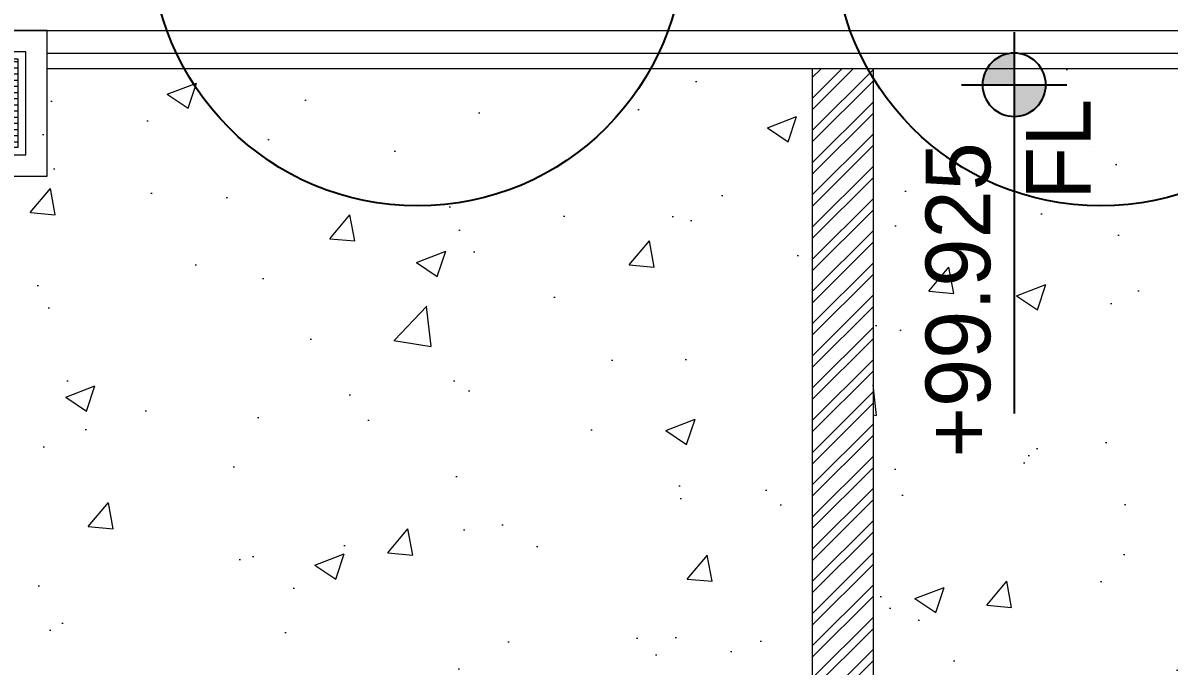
# Model space of a CAD drawing. Header units: millimetres. Extents: x 7964926 to 16080295, y -6277184 to -2986664.
# Drawn here: x 7999337 to 8006886, y -3085996 to -3081761 of the extents above; entities that cross this region are included whole.
import ezdxf

# ---------------------------------------------------------------- set-up
doc = ezdxf.new("R2010")
doc.units = ezdxf.units.MM
doc.header["$LTSCALE"] = 2000
doc.header["$MEASUREMENT"] = 0
doc.linetypes.add('1', pattern=[0, 0, 0])
for name, color, linetype, lineweight in [('L - paving', 9, 'Continuous', 5), ('L-CHAMBERS', 50, 'Continuous', 5), ('L-ELE 4', 27, 'Continuous', 9), ('L-HATCH-1', 9, 'Continuous', 5), ('L-kerb', 24, 'Continuous', 13), ('L-lights', 213, 'Continuous', 0), ('L-Paver 400x400', 250, '1', 13)]:
    doc.layers.add(name, color=color, linetype=linetype, lineweight=lineweight)
doc.layers.add('L - proposed trees', color=74, linetype='Continuous')
doc.layers.add('L-FL', color=7, linetype='Continuous')
doc.styles.add('Century Gothic', font='GOTHIC.TTF')
doc.styles.get("Standard").update_dxf_attribs({"font": 'romans.shx', "width": 0.75})
pattern_1 = [(50, (0, 0), (1972.4655, -172.56837), [206.25, -2268.75]), (355, (0, 0), (-381.56617, 2068.52837), [165, -1815]), (100.451444, (164.4, -14.4), (1590.89933, 1895.95998), [175.28553, -1928.1408]), (46.1842, (0, 550), (2934.91366, -455.178), [309.375, -3403.125]), (96.635635, (244.6, 512), (2570.32035, 2678.82615), [262.9284, -2892.2128]), (351.184164, (0, 550), (2570.3203, 2678.8262), [247.5, -2722.5]), (21, (275, 412.5), (1641.4944, -1107.20195), [206.25, -2268.75]), (326, (275, 412.5), (669.11716, 1994.1626), [165, -1815]), (71.451445, (411.8, 320.2), (2310.61154, 886.96067), [175.2855, -1928.1408]), (37.5, (0, 0), (33.4396, 915.4581), [0, -1793, 0, -1842.5, 0, -1821.875]), (7.5, (0, 0), (723.44123, 1084.63221), [0, -1050.5, 0, -1751.75, 0, -694.375]), (327.5, (-613.25, 0), (1468.0117, -62.0259), [0, -687.5, 0, -2145, 0, -2846.25]), (317.5, (-888.2, 0), (1603.76197, 275.2887), [0, -893.75, 0, -1424.5, 0, -2021.25])]

# ---------------------------------------------------------------- blocks, each defined once
blk = doc.blocks.new('tree14 pp')
at = {"layer": 'L - proposed trees', "ltscale": 2000}
for radius in [1275.3, 143.5]:
    blk.add_circle((-1172.8, 1330.7), radius, dxfattribs=at)
blk = doc.blocks.new('cb 1')
at = {"layer": 'L-Paver 400x400', "true_color": 0x636466}
h = blk.add_hatch(dxfattribs=at)
h.set_pattern_fill('GRATE', color=251, scale=1300)
h.paths.add_polyline_path([(8080577.5, -3139539.6), (8079997.5, -3139539.6), (8079997.5, -3140119.6), (8080577.5, -3140119.6)])
at = {"layer": 'L-CHAMBERS', "color": 8}
blk.add_lwpolyline([(8079807.5, -3140309.6), (8080767.5, -3140309.6), (8080767.5, -3139349.6), (8079807.5, -3139349.6)], close=True, dxfattribs=at)
at = {"layer": 'L-CHAMBERS', "color": 37}
for points in [[(8079947.5, -3140169.6), (8080627.5, -3140169.6), (8080627.5, -3139489.6), (8079947.5, -3139489.6)], [(8079997.5, -3140119.6), (8080577.5, -3140119.6), (8080577.5, -3139539.6), (8079997.5, -3139539.6)]]:
    blk.add_lwpolyline(points, close=True, dxfattribs=at)
blk = doc.blocks.new('PL')
at = {"layer": 'L-lights'}
h = blk.add_hatch(dxfattribs=at)
h.set_pattern_fill('ANSI31', color=256, scale=32.5, style=0)
h.set_pattern_definition([(45, (6e-11, 1e-11), (-72.965, 72.965), [])])
edge = h.paths.add_edge_path()
edge.add_arc((0, 0), 359, 89.6522, 276.067)
edge.add_arc((0, 0), 359, 276.067, 449.6522)
at = {"layer": 'L-lights', "const_width": 65}
for points in [[(0, -1659), (0, 1659)], [(1659, -2), (-1659, -2)]]:
    blk.add_lwpolyline(points, dxfattribs=at)
for points in [[(6, 1009, 1.057607), (107, -1003, 0.945531)], [(2, 359, 1.057607), (38, -357, 0.945531)]]:
    blk.add_lwpolyline(points, format="xyb", close=True, dxfattribs=at)
blk = doc.blocks.new('finish lvl')
h = blk.add_hatch(color=256)
edge = h.paths.add_edge_path()
edge.add_ellipse((0.0378, 0.003), major_axis=(-0.0305, 0.0305), ratio=1, start_angle=-45, end_angle=45)
edge.add_line((-0.0053, 0.003), (0.0378, 0.003))
edge.add_line((0.0378, 0.003), (0.0378, 0.0461))
edge = h.paths.add_edge_path()
edge.add_ellipse((0.0378, 0.003), major_axis=(-0.0305, 0.0305), ratio=1, start_angle=135, end_angle=225)
edge.add_line((0.0809, 0.003), (0.0378, 0.003))
edge.add_line((0.0378, 0.003), (0.0378, -0.0401))
for p, q in [((0.0378, 0.0748), (0.0378, -0.0688)), ((-0.034, 0.003), (0.4857, 0.003))]:
    blk.add_line(p, q)
blk.add_ellipse((0.0378, 0.003), major_axis=(-0.0305, 0.0305), ratio=1, start_param=1.570796326794534, end_param=7.85398163397412)
at = {"layer": 'L-FL'}
for tag, p in [('%%P0.00', (0.1256, 0.0357)), ('FIN.LVL.', (0.1075, -0.103))]:
    blk.add_attdef(tag, p, '', height=0.08, dxfattribs=at)

msp = doc.modelspace()

# ---------------------------------------------------------------- hatches: boundary and pattern name
at = {"layer": 'L - paving'}
h = msp.add_hatch(dxfattribs=at)
h.set_pattern_fill('AR-CONC', color=252, scale=275)
h.set_pattern_definition(pattern_1)
h.paths.add_polyline_path([(8002686.3, -3089960), (8004536.2, -3089960), (8004536.2, -3082060), (8003536.3, -3082060), (8002576.3, -3082060), (7998536.2, -3082060), (7998536.2, -3089960)])
h = msp.add_hatch(dxfattribs=at)
h.set_pattern_fill('AR-CONC', color=252, scale=275)
h.set_pattern_definition(pattern_1)
h.paths.add_polyline_path([(8009086.3, -3090860), (8009086.3, -3089960), (8010936.2, -3090010), (8010936.2, -3082060), (8009936.3, -3082060), (8008976.3, -3082060), (8004936.2, -3082060), (8004936.2, -3089960), (8006886.1, -3089960), (8006886.1, -3090860)])
at = {"layer": 'L-HATCH-1'}
h = msp.add_hatch(dxfattribs=at)
h.set_pattern_fill('STEEL', color=26, scale=1200)
h.set_pattern_definition([(45, (0, 0), (-106.0660172, 106.0660172), []), (45, (0, 75), (-106.0660172, 106.0660172), [])])
h.paths.add_polyline_path([(8004536.2, -3082060), (8004536.2, -3089960), (8004936.2, -3089960), (8004936.2, -3082060)])

# ---------------------------------------------------------------- linework, layer by layer
at = {"layer": 'L-ELE 4'}
for points in [[(8004536.2, -3082060), (8004536.2, -3089960)], [(8004936.2, -3082060), (8004936.2, -3089960)]]:
    msp.add_lwpolyline(points, dxfattribs=at)
at = {"layer": 'L-kerb'}
for p, q in [((7999016.2, -3081810), (8023636.1, -3081810)), ((7999496.2, -3081960), (8011356.1, -3081960))]:
    msp.add_line(p, q, dxfattribs=at)
at = {"layer": 'L-kerb', "color": 252}
msp.add_line((7999496.2, -3082060), (8011356.1, -3082060), dxfattribs=at)

# ---------------------------------------------------------------- block references
at = {"layer": 'L - proposed trees', "color": 1, "xscale": 1.377, "yscale": 1.377, "zscale": 1.377}
for p in [(8003551.2, -3083042.4), (8008051.2, -3083042.4)]:
    msp.add_blockref('tree14 pp', p, dxfattribs=at)
at = {"layer": 'L-CHAMBERS', "color": 8}
msp.add_blockref('cb 1', (-81271.4, 57539.7), dxfattribs=at)
at = {"layer": 'L-FL', "ltscale": 0.5}
ref = msp.add_blockref('finish lvl', (8005880.2, -3081985.3), dxfattribs=dict(at, xscale=-4835.363999980464, yscale=4835.363999980464, zscale=4835.363999980464, rotation=89.99957892687979))
ref.add_attrib('FIN.LVL.', ' FL', (8006369.3, -3083083.5, 0), dxfattribs={"ltscale": 0.5, "height": 426.24, "rotation": 89.99958, "style": 'Century Gothic'})
ref.add_attrib('%%P0.00', '+99.925', (8005708.5, -3084622.7), dxfattribs={"ltscale": 0.5, "height": 426.24, "rotation": 89.99958, "style": 'Century Gothic'})
at = {"layer": 'L-lights', "color": 6, "xscale": 0.497007000161001, "yscale": 0.497007000161001, "zscale": 0.497007000161001, "rotation": 135.0000000000014}
msp.add_blockref('PL', (8007805.7, -3081360, 0), dxfattribs=at)

doc.saveas('drawing.dxf')
